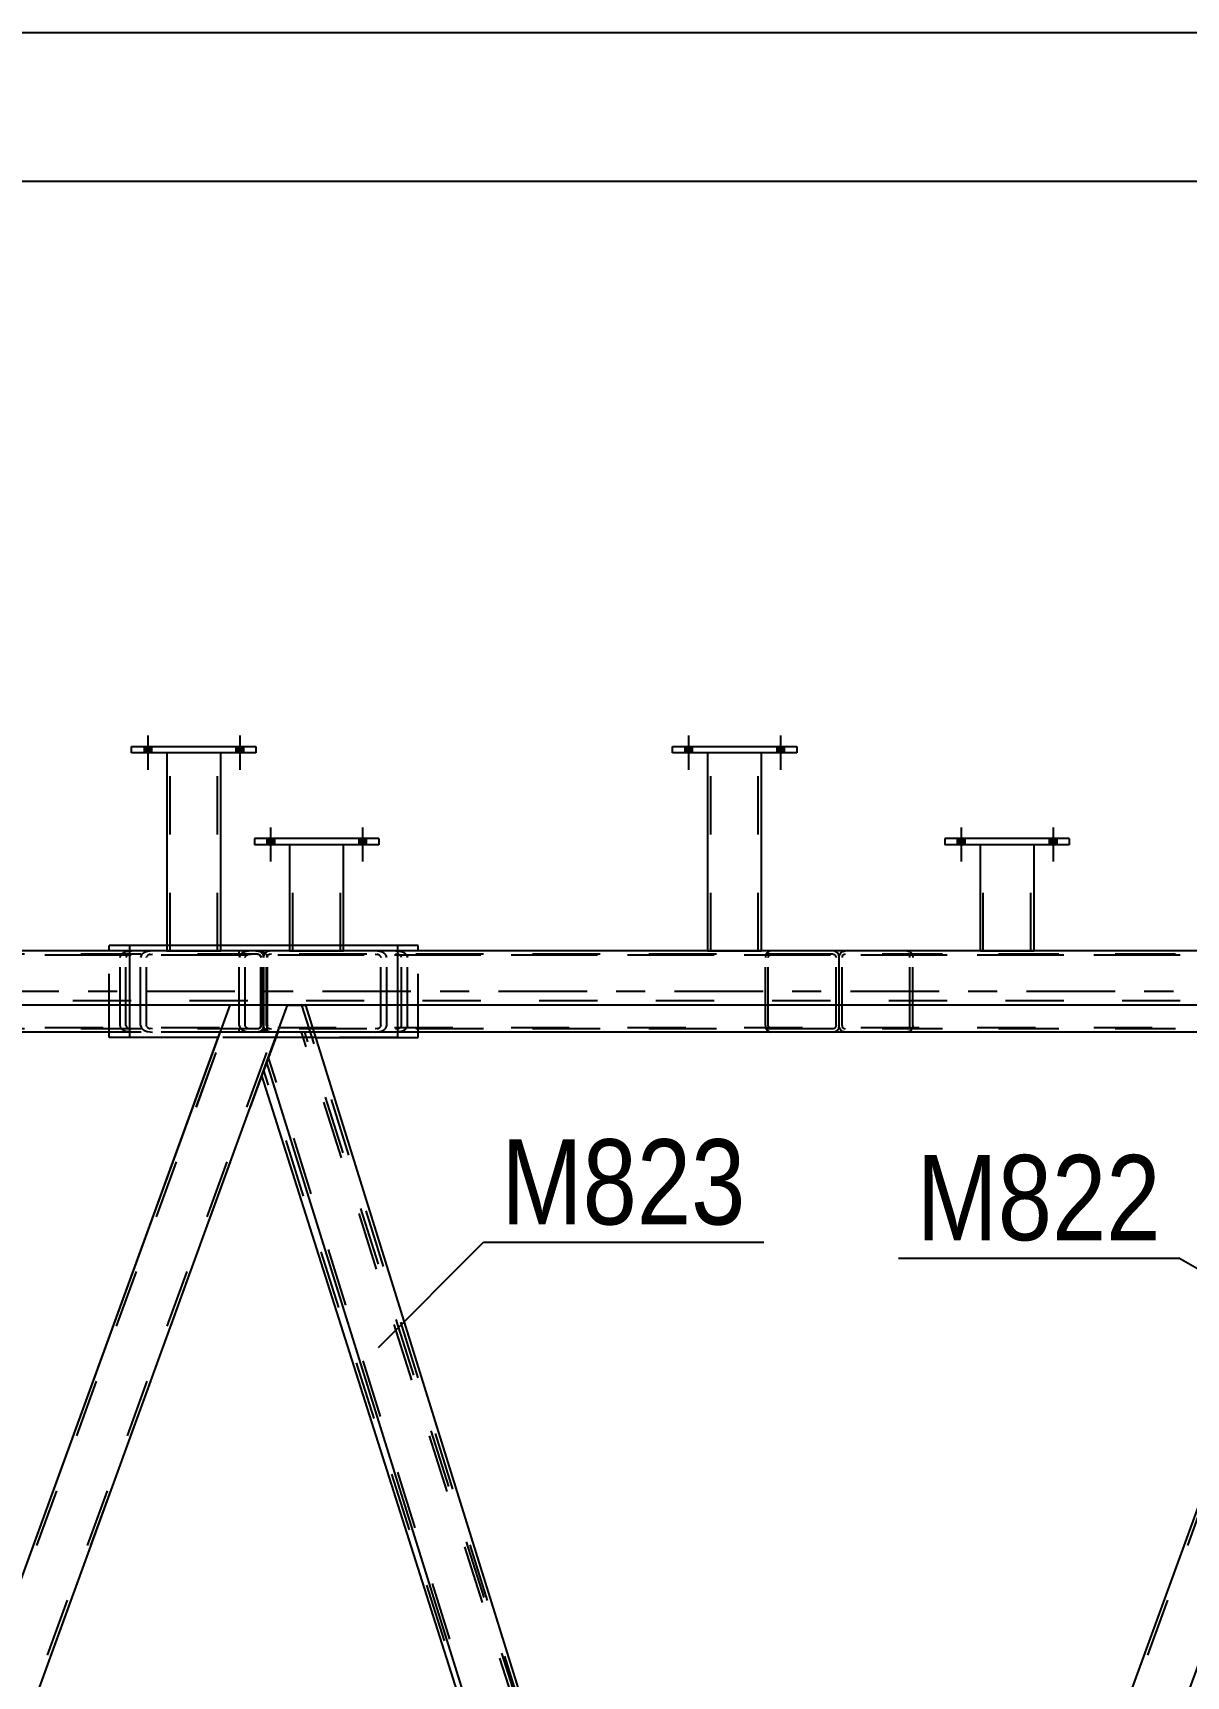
# Model space of a CAD drawing. Header units: millimetres. Extents: x -857 to 332, y -866 to -25.
# Drawn here: x 70.5 to 109.3, y -80.3 to -25.1 of the extents above; entities that cross this region are included whole.
import ezdxf

# ---------------------------------------------------------------- set-up
doc = ezdxf.new("R2010")
doc.units = ezdxf.units.MM
doc.linetypes.add('DXK_LINE_DOT2', pattern=[3.9198, 1.9599, -1.9599])
doc.linetypes.add('DXK_LINE_DOT3', pattern=[5.9187, 2.979, -0.9799, 0.9799, -0.9799])
doc.styles.add('Arial Narrow', font='ARIALN.TTF', dxfattribs={"height": 0.2})

# ---------------------------------------------------------------- blocks, each defined once
blk = doc.blocks.new('Unknown-570388934-1134')
at = {"color": 5, "linetype": 'Continuous'}
for p, q in [((332.353, -25.051), (-856.647, -25.051)), ((327.353, -30.051), (-851.647, -30.051))]:
    blk.add_line(p, q, dxfattribs=at)
blk = doc.blocks.new('Part-570388934-10707 - 10703')
at = {"color": 7, "linetype": 'DXK_LINE_DOT2'}
for p, q in [((38.749, -56.066), (38.727, -56.128)), ((38.727, -58.419), (38.727, -56.128)), ((38.757, -56.044), (38.749, -56.066)), ((38.925, -56.128), (38.941, -56.086)), ((38.925, -58.419), (38.925, -56.128)), ((39.124, -55.909), (38.972, -55.926)), ((39.048, -56.027), (39.124, -56.019)), ((77.981, -55.909), (39.124, -55.909)), ((77.981, -56.019), (39.124, -56.019)), ((43.445, -55.926), (43.293, -55.909)), ((43.293, -56.019), (43.369, -56.027)), ((43.476, -56.086), (43.491, -56.128)), ((43.491, -58.419), (43.491, -56.128)), ((43.667, -56.066), (43.659, -56.044)), ((43.69, -56.128), (43.667, -56.066)), ((43.69, -58.419), (43.69, -56.128)), ((73.416, -56.128), (73.446, -56.044)), ((73.416, -58.419), (73.416, -56.128)), ((73.629, -56.086), (73.614, -56.128)), ((73.614, -58.419), (73.614, -56.128)), ((73.661, -55.926), (73.813, -55.909)), ((73.813, -56.019), (73.737, -56.027)), ((77.981, -55.909), (78.133, -55.926)), ((78.057, -56.027), (77.981, -56.019)), ((78.18, -56.128), (78.165, -56.086)), ((78.18, -58.419), (78.18, -56.128)), ((78.348, -56.044), (78.356, -56.066)), ((78.356, -56.066), (78.378, -56.128)), ((78.378, -58.419), (78.378, -56.128)), ((38.727, -58.419), (38.757, -58.502)), ((38.941, -58.46), (38.925, -58.419)), ((39.124, -58.528), (39.048, -58.519)), ((77.981, -58.528), (39.124, -58.528)), ((43.369, -58.519), (43.293, -58.528)), ((43.491, -58.419), (43.476, -58.46)), ((43.659, -58.502), (43.69, -58.419)), ((73.446, -58.502), (73.416, -58.419)), ((73.614, -58.419), (73.629, -58.46)), ((73.737, -58.519), (73.813, -58.528)), ((77.981, -58.528), (78.057, -58.519)), ((78.165, -58.46), (78.18, -58.419)), ((78.378, -58.419), (78.348, -58.502)), ((38.972, -58.62), (39.124, -58.637)), ((44.053, -58.637), (39.124, -58.637)), ((43.293, -58.637), (43.445, -58.62)), ((77.981, -58.637), (59.096, -58.637)), ((73.813, -58.637), (73.661, -58.62)), ((78.133, -58.62), (77.981, -58.637))]:
    blk.add_line(p, q, dxfattribs=at)
at = {"color": 2, "linetype": 'Continuous'}
blk.add_line((59.096, -58.637), (44.053, -58.637), dxfattribs=at)
at = {"color": 7, "linetype": 'DXK_LINE_DOT2'}
for centre, radius, start, end in [((39.033, -56.292), 0.371, 99.5183, 138.064), ((39.079, -56.21), 0.186, 99.5183, 138.064), ((43.338, -56.21), 0.186, 41.9361, 80.4818), ((43.383, -56.292), 0.371, 41.9361, 80.4818), ((73.722, -56.292), 0.371, 99.5183, 138.064), ((73.767, -56.21), 0.186, 99.5183, 138.064), ((78.027, -56.21), 0.186, 41.9361, 80.4818), ((78.072, -56.292), 0.371, 41.9361, 80.4818), ((39.033, -58.254), 0.371, 221.9361, 260.4818), ((39.079, -58.336), 0.186, 221.9361, 260.4818), ((43.338, -58.336), 0.186, 279.5183, 318.064), ((43.383, -58.254), 0.371, 279.5183, 318.064), ((73.722, -58.254), 0.371, 221.9361, 260.4818), ((73.767, -58.336), 0.186, 221.9361, 260.4818), ((78.027, -58.336), 0.186, 279.5183, 318.064), ((78.072, -58.254), 0.371, 279.5183, 318.064)]:
    blk.add_arc(centre, radius, start, end, dxfattribs=at)
blk = doc.blocks.new('Part-570388934-10779 - 10703')
at = {"color": 7, "linetype": 'DXK_LINE_DOT2'}
for p, q in [((78.718, -58.637), (78.188, -60.094)), ((79.633, -58.637), (78.718, -58.637)), ((96.262, -111.439), (79.518, -58.637)), ((96.324, -111.271), (79.633, -58.637)), ((78.188, -60.094), (78.188, -60.095)), ((78.188, -60.095), (78.188, -60.094)), ((94.993, -112.728), (78.249, -59.926)), ((95.793, -112.728), (96.324, -111.271)), ((94.878, -112.728), (94.82, -112.546)), ((94.878, -112.728), (95.793, -112.728))]:
    blk.add_line(p, q, dxfattribs=at)
at = {"color": 2, "linetype": 'Continuous'}
blk.add_line((94.82, -112.546), (78.188, -60.095), dxfattribs=at)
blk = doc.blocks.new('Part-570388934-10710 - 10703')
at = {"color": 7, "linetype": 'DXK_LINE_DOT2'}
for p, q in [((97.595, -56.128), (97.61, -56.044)), ((97.595, -57.727), (97.595, -56.128)), ((97.61, -56.044), (97.653, -55.973)), ((97.653, -55.973), (97.718, -55.926)), ((97.702, -56.086), (97.695, -56.128)), ((97.695, -58.418), (97.695, -56.128)), ((97.724, -56.05), (97.702, -56.086)), ((97.718, -55.926), (97.794, -55.909)), ((97.756, -56.027), (97.724, -56.05)), ((97.794, -56.018), (97.756, -56.027)), ((116.746, -55.909), (97.794, -55.909)), ((116.746, -56.018), (97.794, -56.018)), ((99.878, -55.909), (99.954, -55.926)), ((99.916, -56.027), (99.878, -56.018)), ((99.948, -56.05), (99.916, -56.027)), ((99.97, -56.086), (99.948, -56.05)), ((99.954, -55.926), (100.019, -55.973)), ((99.977, -56.128), (99.97, -56.086)), ((99.977, -58.418), (99.977, -56.128)), ((100.019, -55.973), (100.062, -56.044)), ((100.062, -56.044), (100.077, -56.128)), ((100.077, -58.418), (100.077, -56.128)), ((112.826, -56.066), (112.804, -56.128)), ((112.804, -58.418), (112.804, -56.128)), ((112.834, -56.044), (112.826, -56.066)), ((113.002, -56.128), (113.017, -56.086)), ((113.002, -58.418), (113.002, -56.128)), ((113.201, -55.909), (113.049, -55.926)), ((113.125, -56.027), (113.201, -56.018)), ((116.122, -56.018), (116.122, -55.909)), ((116.821, -55.926), (116.746, -55.909)), ((116.746, -56.018), (116.783, -56.027)), ((116.783, -56.027), (116.816, -56.05)), ((116.816, -56.05), (116.837, -56.086)), ((116.886, -55.973), (116.821, -55.926)), ((116.837, -56.086), (116.845, -56.128)), ((116.845, -58.418), (116.845, -56.128)), ((116.929, -56.044), (116.886, -55.973)), ((116.944, -56.128), (116.929, -56.044)), ((116.944, -58.418), (116.944, -56.128)), ((97.695, -58.418), (97.702, -58.46)), ((97.702, -58.46), (97.724, -58.496)), ((97.724, -58.496), (97.756, -58.519)), ((97.756, -58.519), (97.794, -58.528)), ((116.746, -58.528), (97.794, -58.528)), ((99.878, -58.528), (99.916, -58.519)), ((99.916, -58.519), (99.948, -58.496)), ((99.948, -58.496), (99.97, -58.46)), ((99.97, -58.46), (99.977, -58.418)), ((100.062, -58.502), (100.019, -58.573)), ((100.077, -58.418), (100.062, -58.502)), ((112.804, -58.418), (112.834, -58.502)), ((113.017, -58.46), (113.002, -58.418)), ((113.201, -58.528), (113.125, -58.519)), ((116.122, -58.637), (116.122, -58.528)), ((116.783, -58.519), (116.746, -58.528)), ((116.816, -58.496), (116.783, -58.519)), ((116.837, -58.46), (116.816, -58.496)), ((116.845, -58.418), (116.837, -58.46)), ((116.886, -58.573), (116.929, -58.502)), ((116.929, -58.502), (116.944, -58.418)), ((99.954, -58.62), (99.878, -58.637)), ((100.019, -58.573), (99.954, -58.62)), ((116.746, -58.637), (112.44, -58.637)), ((113.049, -58.62), (113.201, -58.637)), ((116.746, -58.637), (116.821, -58.62)), ((116.821, -58.62), (116.886, -58.573))]:
    blk.add_line(p, q, dxfattribs=at)
at = {"color": 2, "linetype": 'Continuous'}
for p, q in [((97.595, -58.418), (97.595, -57.727)), ((97.61, -58.502), (97.595, -58.418)), ((97.653, -58.573), (97.61, -58.502)), ((97.718, -58.62), (97.653, -58.573)), ((97.794, -58.637), (97.718, -58.62)), ((112.44, -58.637), (97.794, -58.637))]:
    blk.add_line(p, q, dxfattribs=at)
at = {"color": 7, "linetype": 'DXK_LINE_DOT2'}
for centre, radius, start, end in [((113.11, -56.292), 0.371, 99.5183, 138.064), ((113.155, -56.21), 0.186, 99.5183, 138.064), ((113.11, -58.254), 0.371, 221.9361, 260.4818), ((113.155, -58.336), 0.186, 221.9361, 260.4818)]:
    blk.add_arc(centre, radius, start, end, dxfattribs=at)
blk = doc.blocks.new('Part-570388934-10713 - 10703')
at = {"color": 7, "linetype": 'DXK_LINE_DOT2'}
for p, q in [((77.447, -56.066), (77.424, -56.128)), ((77.424, -58.419), (77.424, -56.128)), ((77.455, -56.044), (77.447, -56.066)), ((77.623, -56.128), (77.638, -56.086)), ((77.623, -58.419), (77.623, -56.128)), ((77.821, -55.909), (77.669, -55.926)), ((77.745, -56.027), (77.821, -56.019)), ((116.679, -55.909), (77.821, -55.909)), ((116.679, -56.018), (77.821, -56.019)), ((82.142, -55.926), (81.99, -55.909)), ((81.99, -56.019), (82.066, -56.027)), ((82.173, -56.086), (82.189, -56.128)), ((82.189, -58.419), (82.189, -56.128)), ((82.365, -56.066), (82.357, -56.044)), ((82.387, -56.128), (82.365, -56.066)), ((82.387, -58.419), (82.387, -56.128)), ((112.113, -56.128), (112.143, -56.044)), ((112.113, -58.418), (112.113, -56.128)), ((112.327, -56.086), (112.312, -56.128)), ((112.312, -58.418), (112.312, -56.128)), ((112.358, -55.926), (112.51, -55.909)), ((112.51, -56.018), (112.434, -56.027)), ((116.679, -55.909), (116.831, -55.926)), ((116.755, -56.027), (116.679, -56.018)), ((116.877, -56.128), (116.862, -56.086)), ((116.877, -58.418), (116.877, -56.128)), ((117.046, -56.044), (117.053, -56.066)), ((117.053, -56.066), (117.076, -56.128)), ((117.076, -58.418), (117.076, -56.128)), ((77.424, -58.419), (77.455, -58.502)), ((77.638, -58.46), (77.623, -58.419)), ((77.821, -58.528), (77.745, -58.519)), ((116.679, -58.528), (77.821, -58.528)), ((82.066, -58.519), (81.99, -58.528)), ((82.189, -58.419), (82.173, -58.46)), ((82.357, -58.502), (82.387, -58.419)), ((112.143, -58.502), (112.113, -58.418)), ((112.312, -58.418), (112.327, -58.46)), ((112.434, -58.519), (112.51, -58.528)), ((116.679, -58.528), (116.755, -58.519)), ((116.862, -58.46), (116.877, -58.418)), ((117.076, -58.418), (117.046, -58.502)), ((77.669, -58.62), (77.821, -58.637)), ((82.751, -58.637), (77.821, -58.637)), ((81.99, -58.637), (82.142, -58.62)), ((116.679, -58.637), (97.794, -58.637)), ((112.51, -58.637), (112.358, -58.62)), ((116.831, -58.62), (116.679, -58.637))]:
    blk.add_line(p, q, dxfattribs=at)
at = {"color": 2, "linetype": 'Continuous'}
blk.add_line((97.794, -58.637), (82.751, -58.637), dxfattribs=at)
at = {"color": 7, "linetype": 'DXK_LINE_DOT2'}
for centre, radius, start, end in [((77.731, -56.292), 0.371, 99.5183, 138.064), ((77.776, -56.21), 0.186, 99.5183, 138.064), ((82.035, -56.21), 0.186, 41.9361, 80.4818), ((82.081, -56.292), 0.371, 41.9361, 80.4818), ((112.42, -56.292), 0.371, 99.5183, 138.064), ((112.465, -56.21), 0.186, 99.5183, 138.064), ((116.724, -56.21), 0.186, 41.9361, 80.4818), ((116.769, -56.292), 0.371, 41.9361, 80.4818), ((77.731, -58.254), 0.371, 221.9361, 260.4818), ((77.776, -58.336), 0.186, 221.9361, 260.4818), ((82.035, -58.336), 0.186, 279.5183, 318.064), ((82.081, -58.254), 0.371, 279.5183, 318.064), ((112.42, -58.254), 0.371, 221.9361, 260.4818), ((112.465, -58.336), 0.186, 221.9361, 260.4818), ((116.724, -58.336), 0.186, 279.5183, 318.064), ((116.769, -58.254), 0.371, 279.5183, 318.064)]:
    blk.add_arc(centre, radius, start, end, dxfattribs=at)
blk = doc.blocks.new('Part-570388934-11197 - 10703')
at = {"color": 2, "linetype": 'Continuous'}
for p, q in [((73.805, -49.255), (73.805, -49.037)), ((73.805, -49.037), (77.987, -49.037)), ((77.987, -49.037), (77.987, -49.255)), ((77.987, -49.255), (73.805, -49.255))]:
    blk.add_line(p, q, dxfattribs=at)
blk = doc.blocks.new('Part-570388934-10806 - 10703')
at = {"color": 7, "linetype": 'DXK_LINE_DOT2'}
for p, q in [((58.898, -56.128), (58.913, -56.044)), ((58.898, -57.727), (58.898, -56.128)), ((58.913, -56.044), (58.956, -55.973)), ((58.956, -55.973), (59.02, -55.926)), ((59.005, -56.086), (58.997, -56.128)), ((58.997, -58.419), (58.997, -56.128)), ((59.026, -56.05), (59.005, -56.086)), ((59.02, -55.926), (59.096, -55.909)), ((59.058, -56.027), (59.026, -56.05)), ((59.096, -56.019), (59.058, -56.027)), ((78.048, -55.909), (59.096, -55.909)), ((78.048, -56.019), (59.096, -56.019)), ((61.181, -55.909), (61.257, -55.926)), ((61.219, -56.027), (61.181, -56.019)), ((61.251, -56.05), (61.219, -56.027)), ((61.273, -56.086), (61.251, -56.05)), ((61.257, -55.926), (61.321, -55.973)), ((61.28, -56.128), (61.273, -56.086)), ((61.28, -58.419), (61.28, -56.128)), ((61.321, -55.973), (61.364, -56.044)), ((61.364, -56.044), (61.379, -56.128)), ((61.379, -58.419), (61.379, -56.128)), ((74.129, -56.066), (74.106, -56.128)), ((74.106, -58.419), (74.106, -56.128)), ((74.136, -56.044), (74.129, -56.066)), ((74.305, -56.128), (74.32, -56.086)), ((74.305, -58.419), (74.305, -56.128)), ((74.503, -55.909), (74.351, -55.926)), ((74.427, -56.027), (74.503, -56.019)), ((77.424, -56.019), (77.424, -55.909)), ((78.124, -55.926), (78.048, -55.909)), ((78.048, -56.019), (78.086, -56.027)), ((78.086, -56.027), (78.118, -56.05)), ((78.118, -56.05), (78.14, -56.086)), ((78.189, -55.973), (78.124, -55.926)), ((78.14, -56.086), (78.147, -56.128)), ((78.147, -58.419), (78.147, -56.128)), ((78.232, -56.044), (78.189, -55.973)), ((78.247, -56.128), (78.232, -56.044)), ((78.247, -58.419), (78.247, -56.128)), ((58.997, -58.419), (59.005, -58.46)), ((59.005, -58.46), (59.026, -58.496)), ((59.026, -58.496), (59.058, -58.519)), ((59.058, -58.519), (59.096, -58.528)), ((78.048, -58.528), (59.096, -58.528)), ((61.181, -58.528), (61.219, -58.519)), ((61.219, -58.519), (61.251, -58.496)), ((61.251, -58.496), (61.273, -58.46)), ((61.273, -58.46), (61.28, -58.419)), ((61.364, -58.502), (61.321, -58.573)), ((61.379, -58.419), (61.364, -58.502)), ((74.106, -58.419), (74.136, -58.502)), ((74.32, -58.46), (74.305, -58.419)), ((74.503, -58.528), (74.427, -58.519)), ((77.424, -58.637), (77.424, -58.528)), ((78.086, -58.519), (78.048, -58.528)), ((78.118, -58.496), (78.086, -58.519)), ((78.14, -58.46), (78.118, -58.496)), ((78.147, -58.419), (78.14, -58.46)), ((78.189, -58.573), (78.232, -58.502)), ((78.232, -58.502), (78.247, -58.419)), ((61.257, -58.62), (61.181, -58.637)), ((61.321, -58.573), (61.257, -58.62)), ((78.048, -58.637), (73.743, -58.637)), ((74.351, -58.62), (74.503, -58.637)), ((78.048, -58.637), (78.124, -58.62)), ((78.124, -58.62), (78.189, -58.573))]:
    blk.add_line(p, q, dxfattribs=at)
at = {"color": 2, "linetype": 'Continuous'}
for p, q in [((58.898, -58.419), (58.898, -57.727)), ((58.913, -58.502), (58.898, -58.419)), ((58.956, -58.573), (58.913, -58.502)), ((59.02, -58.62), (58.956, -58.573)), ((59.096, -58.637), (59.02, -58.62)), ((73.743, -58.637), (59.096, -58.637))]:
    blk.add_line(p, q, dxfattribs=at)
at = {"color": 7, "linetype": 'DXK_LINE_DOT2'}
for centre, radius, start, end in [((74.413, -56.292), 0.371, 99.5183, 138.064), ((74.458, -56.21), 0.186, 99.5183, 138.064), ((74.413, -58.254), 0.371, 221.9361, 260.4818), ((74.458, -58.336), 0.186, 221.9361, 260.4818)]:
    blk.add_arc(centre, radius, start, end, dxfattribs=at)
blk = doc.blocks.new('Part-570388934-10750 - 10703')
at = {"color": 7, "linetype": 'DXK_LINE_DOT2'}
for p, q in [((296.272, -55.909), (-17.457, -55.91)), ((296.272, -56.055), (-17.457, -56.055)), ((296.272, -58.491), (-17.457, -58.491)), ((296.272, -58.637), (-4.343, -58.637)), ((199.533, -58.637), (-4.343, -58.637))]:
    blk.add_line(p, q, dxfattribs=at)
at = {"color": 7, "linetype": 'DXK_LINE_DOT3'}
blk.add_line((296.272, -57.273), (-17.457, -57.273), dxfattribs=at)
blk = doc.blocks.new('Part-570388934-10822 - 10703')
at = {"color": 2, "linetype": 'Continuous'}
for p, q in [((73.743, -55.728), (73.052, -55.728)), ((73.052, -55.909), (73.052, -55.728)), ((83.441, -55.728), (82.751, -55.728)), ((83.441, -55.909), (83.441, -55.728)), ((73.052, -58.819), (73.052, -58.637)), ((73.743, -58.819), (73.052, -58.819)), ((82.751, -58.819), (83.441, -58.819)), ((83.441, -58.819), (83.441, -58.637))]:
    blk.add_line(p, q, dxfattribs=at)
at = {"color": 7, "linetype": 'DXK_LINE_DOT2'}
for p, q in [((82.751, -55.728), (73.743, -55.728)), ((73.052, -58.637), (73.052, -55.909)), ((83.441, -58.637), (83.441, -55.909)), ((82.751, -58.819), (73.743, -58.819))]:
    blk.add_line(p, q, dxfattribs=at)
blk = doc.blocks.new('Part-570388934-10921 - 10703')
at = {"color": 7, "linetype": 'DXK_LINE_DOT2'}
for p, q in [((78.247, -56.128), (78.262, -56.044)), ((78.247, -58.419), (78.247, -56.128)), ((78.262, -56.044), (78.305, -55.973)), ((78.305, -55.973), (78.369, -55.926)), ((78.353, -56.086), (78.346, -56.128)), ((78.346, -58.419), (78.346, -56.128)), ((78.372, -56.05), (78.353, -56.086)), ((78.369, -55.926), (78.378, -55.924)), ((78.436, -56.027), (78.372, -56.05)), ((78.372, -58.496), (78.372, -56.05)), ((78.512, -55.909), (78.378, -55.924)), ((78.378, -58.622), (78.378, -55.924)), ((78.512, -56.019), (78.436, -56.027)), ((97.397, -55.909), (78.512, -55.909)), ((97.397, -56.019), (78.512, -56.019)), ((82.681, -55.909), (82.833, -55.926)), ((82.757, -56.027), (82.681, -56.019)), ((82.879, -56.128), (82.864, -56.086)), ((82.879, -58.419), (82.879, -56.128)), ((83.047, -56.044), (83.078, -56.128)), ((83.078, -58.419), (83.078, -56.128)), ((95.129, -56.044), (95.114, -56.128)), ((95.114, -58.419), (95.114, -56.128)), ((95.172, -55.973), (95.129, -56.044)), ((95.237, -55.926), (95.172, -55.973)), ((95.213, -56.128), (95.221, -56.086)), ((95.213, -58.419), (95.213, -56.128)), ((95.221, -56.086), (95.242, -56.05)), ((95.312, -55.909), (95.237, -55.926)), ((95.242, -56.05), (95.275, -56.027)), ((95.275, -56.027), (95.312, -56.019)), ((97.473, -55.926), (97.397, -55.909)), ((97.397, -56.019), (97.435, -56.027)), ((97.435, -56.027), (97.467, -56.05)), ((97.467, -56.05), (97.489, -56.086)), ((97.537, -55.973), (97.473, -55.926)), ((97.489, -56.086), (97.496, -56.128)), ((97.496, -58.419), (97.496, -56.128)), ((97.58, -56.044), (97.537, -55.973)), ((97.595, -56.128), (97.58, -56.044)), ((97.595, -58.419), (97.595, -56.128)), ((78.262, -58.502), (78.247, -58.419)), ((78.305, -58.573), (78.262, -58.502)), ((78.346, -58.419), (78.353, -58.46)), ((78.353, -58.46), (78.372, -58.496)), ((78.372, -58.496), (78.436, -58.519)), ((78.436, -58.519), (78.512, -58.528)), ((97.397, -58.528), (78.512, -58.528)), ((82.681, -58.528), (82.757, -58.519)), ((82.864, -58.46), (82.879, -58.419)), ((83.078, -58.419), (83.047, -58.502)), ((95.114, -58.419), (95.129, -58.502)), ((95.129, -58.502), (95.172, -58.573)), ((95.221, -58.46), (95.213, -58.419)), ((95.242, -58.496), (95.221, -58.46)), ((95.275, -58.519), (95.242, -58.496)), ((95.312, -58.528), (95.275, -58.519)), ((97.435, -58.519), (97.397, -58.528)), ((97.467, -58.496), (97.435, -58.519)), ((97.489, -58.46), (97.467, -58.496)), ((97.496, -58.419), (97.489, -58.46)), ((97.537, -58.573), (97.58, -58.502)), ((97.58, -58.502), (97.595, -58.419)), ((78.369, -58.62), (78.305, -58.573)), ((78.378, -58.622), (78.369, -58.62)), ((78.512, -58.637), (78.378, -58.622)), ((97.397, -58.637), (78.512, -58.637)), ((82.833, -58.62), (82.681, -58.637)), ((95.172, -58.573), (95.237, -58.62)), ((95.237, -58.62), (95.312, -58.637)), ((97.397, -58.637), (97.473, -58.62)), ((97.473, -58.62), (97.537, -58.573))]:
    blk.add_line(p, q, dxfattribs=at)
for centre, radius, start, end in [((82.726, -56.21), 0.186, 41.9361, 80.4818), ((82.771, -56.292), 0.371, 41.9361, 80.4818), ((82.726, -58.336), 0.186, 279.5183, 318.064), ((82.771, -58.254), 0.371, 279.5183, 318.064)]:
    blk.add_arc(centre, radius, start, end, dxfattribs=at)
blk = doc.blocks.new('Part-570388934-10930 - 10703')
at = {"color": 2, "linetype": 'Continuous'}
for p, q in [((105.334, -52.127), (101.152, -52.127)), ((101.152, -52.127), (101.152, -52.345)), ((105.334, -52.345), (101.152, -52.345)), ((105.334, -52.127), (105.334, -52.345))]:
    blk.add_line(p, q, dxfattribs=at)
blk = doc.blocks.new('Part-570388934-10936 - 10703')
at = {"color": 2, "linetype": 'Continuous'}
for p, q in [((74.987, -55.728), (73.743, -55.728)), ((73.743, -55.909), (73.743, -55.728)), ((82.751, -55.728), (76.805, -55.728)), ((82.751, -55.909), (82.751, -55.728)), ((73.743, -58.819), (73.743, -57.727)), ((82.751, -58.819), (82.751, -57.727)), ((76.717, -58.819), (73.743, -58.819)), ((79.989, -58.819), (82.751, -58.819))]:
    blk.add_line(p, q, dxfattribs=at)
at = {"color": 7, "linetype": 'DXK_LINE_DOT2'}
for p, q in [((76.805, -55.728), (74.987, -55.728)), ((73.743, -57.727), (73.743, -55.909)), ((82.751, -57.727), (82.751, -55.909)), ((79.989, -58.819), (76.717, -58.819))]:
    blk.add_line(p, q, dxfattribs=at)
blk = doc.blocks.new('Part-570388934-10945 - 10703')
at = {"color": 2, "linetype": 'Continuous'}
for p, q in [((82.116, -52.127), (77.934, -52.127)), ((77.934, -52.127), (77.934, -52.345)), ((82.116, -52.345), (77.934, -52.345)), ((82.116, -52.127), (82.116, -52.345))]:
    blk.add_line(p, q, dxfattribs=at)
blk = doc.blocks.new('Bolt-570388934-11611 - 10703')
at = {"linetype": 'Continuous'}
for points in [[(101.825, -52.127), (101.57, -52.127), (101.57, -52.345), (101.825, -52.345)], [(101.825, -52.127), (101.57, -52.127), (101.57, -52.345), (101.825, -52.345)], [(104.916, -52.127), (104.661, -52.127), (104.661, -52.345), (104.916, -52.345)], [(104.916, -52.127), (104.661, -52.127), (104.661, -52.345), (104.916, -52.345)]]:
    blk.add_hatch(color=1, dxfattribs=at).paths.add_polyline_path(points)
at = {"color": 1, "linetype": 'Continuous'}
for p, q in [((101.698, -51.763), (101.698, -52.908)), ((101.698, -51.763), (101.698, -52.908)), ((104.789, -51.763), (104.789, -52.908)), ((104.789, -51.763), (104.789, -52.908)), ((101.57, -52.127), (101.57, -52.345)), ((101.57, -52.127), (101.57, -52.345)), ((101.825, -52.127), (101.825, -52.345)), ((101.825, -52.127), (101.825, -52.345)), ((104.661, -52.127), (104.661, -52.345)), ((104.661, -52.127), (104.661, -52.345)), ((104.916, -52.127), (104.916, -52.345)), ((104.916, -52.127), (104.916, -52.345))]:
    blk.add_line(p, q, dxfattribs=at)
blk = doc.blocks.new('Bolt-570388934-11084 - 10703')
at = {"linetype": 'Continuous'}
for points in [[(78.607, -52.127), (78.352, -52.127), (78.352, -52.345), (78.607, -52.345)], [(78.607, -52.127), (78.352, -52.127), (78.352, -52.345), (78.607, -52.345)], [(81.697, -52.127), (81.443, -52.127), (81.443, -52.345), (81.697, -52.345)], [(81.697, -52.127), (81.443, -52.127), (81.443, -52.345), (81.697, -52.345)]]:
    blk.add_hatch(color=1, dxfattribs=at).paths.add_polyline_path(points)
at = {"color": 1, "linetype": 'Continuous'}
for p, q in [((78.479, -51.763), (78.479, -52.908)), ((78.479, -51.763), (78.479, -52.908)), ((81.57, -51.763), (81.57, -52.908)), ((81.57, -51.763), (81.57, -52.908)), ((78.352, -52.127), (78.352, -52.345)), ((78.352, -52.127), (78.352, -52.345)), ((78.607, -52.127), (78.607, -52.345)), ((78.607, -52.127), (78.607, -52.345)), ((81.443, -52.127), (81.443, -52.345)), ((81.443, -52.127), (81.443, -52.345)), ((81.697, -52.127), (81.697, -52.345)), ((81.697, -52.127), (81.697, -52.345))]:
    blk.add_line(p, q, dxfattribs=at)
blk = doc.blocks.new('Part-570388934-11127 - 10703')
at = {"color": 2, "linetype": 'Continuous'}
for p, q in [((102.334, -52.345), (102.334, -55.909)), ((104.152, -55.909), (104.152, -52.345))]:
    blk.add_line(p, q, dxfattribs=at)
at = {"color": 7, "linetype": 'DXK_LINE_DOT2'}
for p, q in [((104.152, -52.345), (102.334, -52.345)), ((102.351, -52.345), (102.334, -52.345)), ((102.443, -55.911), (102.443, -52.345)), ((104.043, -55.911), (104.043, -52.345)), ((102.334, -55.909), (102.334, -55.911)), ((102.334, -55.911), (104.152, -55.911)), ((104.152, -55.911), (104.152, -55.909)), ((104.152, -55.909), (104.152, -55.911))]:
    blk.add_line(p, q, dxfattribs=at)
blk = doc.blocks.new('Bolt-570388934-11166 - 10703')
at = {"linetype": 'Continuous'}
for points in [[(92.659, -49.037), (92.405, -49.037), (92.405, -49.255), (92.659, -49.255)], [(92.659, -49.037), (92.405, -49.037), (92.405, -49.255), (92.659, -49.255)], [(95.75, -49.037), (95.496, -49.037), (95.496, -49.255), (95.75, -49.255)], [(95.75, -49.037), (95.496, -49.037), (95.496, -49.255), (95.75, -49.255)]]:
    blk.add_hatch(color=1, dxfattribs=at).paths.add_polyline_path(points)
at = {"color": 1, "linetype": 'Continuous'}
for p, q in [((92.405, -49.037), (92.405, -49.255)), ((92.405, -49.037), (92.405, -49.255)), ((92.532, -48.673), (92.532, -49.818)), ((92.532, -48.673), (92.532, -49.818)), ((92.659, -49.037), (92.659, -49.255)), ((92.659, -49.037), (92.659, -49.255)), ((95.496, -49.037), (95.496, -49.255)), ((95.496, -49.037), (95.496, -49.255)), ((95.623, -48.673), (95.623, -49.818)), ((95.623, -48.673), (95.623, -49.818)), ((95.75, -49.037), (95.75, -49.255)), ((95.75, -49.037), (95.75, -49.255))]:
    blk.add_line(p, q, dxfattribs=at)
blk = doc.blocks.new('Bolt-570388934-11167 - 10703')
at = {"linetype": 'Continuous'}
for points in [[(92.659, -49.037), (92.405, -49.037), (92.405, -49.255), (92.659, -49.255)], [(92.659, -49.037), (92.405, -49.037), (92.405, -49.255), (92.659, -49.255)], [(95.75, -49.037), (95.496, -49.037), (95.496, -49.255), (95.75, -49.255)], [(95.75, -49.037), (95.496, -49.037), (95.496, -49.255), (95.75, -49.255)]]:
    blk.add_hatch(color=1, dxfattribs=at).paths.add_polyline_path(points)
at = {"color": 1, "linetype": 'Continuous'}
for p, q in [((92.405, -49.037), (92.405, -49.255)), ((92.405, -49.037), (92.405, -49.255)), ((92.532, -48.673), (92.532, -49.818)), ((92.532, -48.673), (92.532, -49.818)), ((92.659, -49.037), (92.659, -49.255)), ((92.659, -49.037), (92.659, -49.255)), ((95.496, -49.037), (95.496, -49.255)), ((95.496, -49.037), (95.496, -49.255)), ((95.623, -48.673), (95.623, -49.818)), ((95.623, -48.673), (95.623, -49.818)), ((95.75, -49.037), (95.75, -49.255)), ((95.75, -49.037), (95.75, -49.255))]:
    blk.add_line(p, q, dxfattribs=at)
blk = doc.blocks.new('Bolt-570388934-11168 - 10703')
at = {"linetype": 'Continuous'}
for points in [[(74.478, -49.037), (74.223, -49.037), (74.223, -49.255), (74.478, -49.255)], [(74.478, -49.037), (74.223, -49.037), (74.223, -49.255), (74.478, -49.255)], [(77.569, -49.037), (77.314, -49.037), (77.314, -49.255), (77.569, -49.255)], [(77.569, -49.037), (77.314, -49.037), (77.314, -49.255), (77.569, -49.255)]]:
    blk.add_hatch(color=1, dxfattribs=at).paths.add_polyline_path(points)
at = {"color": 1, "linetype": 'Continuous'}
for p, q in [((74.223, -49.037), (74.223, -49.255)), ((74.223, -49.037), (74.223, -49.255)), ((74.35, -48.673), (74.35, -49.818)), ((74.35, -48.673), (74.35, -49.818)), ((74.478, -49.037), (74.478, -49.255)), ((74.478, -49.037), (74.478, -49.255)), ((77.314, -49.037), (77.314, -49.255)), ((77.314, -49.037), (77.314, -49.255)), ((77.441, -48.673), (77.441, -49.818)), ((77.441, -48.673), (77.441, -49.818)), ((77.569, -49.037), (77.569, -49.255)), ((77.569, -49.037), (77.569, -49.255))]:
    blk.add_line(p, q, dxfattribs=at)
blk = doc.blocks.new('Bolt-570388934-11169 - 10703')
at = {"linetype": 'Continuous'}
for points in [[(74.478, -49.037), (74.223, -49.037), (74.223, -49.255), (74.478, -49.255)], [(74.478, -49.037), (74.223, -49.037), (74.223, -49.255), (74.478, -49.255)], [(77.569, -49.037), (77.314, -49.037), (77.314, -49.255), (77.569, -49.255)], [(77.569, -49.037), (77.314, -49.037), (77.314, -49.255), (77.569, -49.255)]]:
    blk.add_hatch(color=1, dxfattribs=at).paths.add_polyline_path(points)
at = {"color": 1, "linetype": 'Continuous'}
for p, q in [((74.223, -49.037), (74.223, -49.255)), ((74.223, -49.037), (74.223, -49.255)), ((74.35, -48.673), (74.35, -49.818)), ((74.35, -48.673), (74.35, -49.818)), ((74.478, -49.037), (74.478, -49.255)), ((74.478, -49.037), (74.478, -49.255)), ((77.314, -49.037), (77.314, -49.255)), ((77.314, -49.037), (77.314, -49.255)), ((77.441, -48.673), (77.441, -49.818)), ((77.441, -48.673), (77.441, -49.818)), ((77.569, -49.037), (77.569, -49.255)), ((77.569, -49.037), (77.569, -49.255))]:
    blk.add_line(p, q, dxfattribs=at)
blk = doc.blocks.new('Part-570388934-11191 - 10703')
at = {"color": 7, "linetype": 'DXK_LINE_DOT2'}
for p, q in [((91.987, -49.255), (91.987, -49.037)), ((91.987, -49.037), (96.169, -49.037)), ((96.169, -49.037), (96.169, -49.255)), ((96.169, -49.255), (91.987, -49.255))]:
    blk.add_line(p, q, dxfattribs=at)
blk = doc.blocks.new('Part-570388934-11194 - 10703')
at = {"color": 2, "linetype": 'Continuous'}
for p, q in [((74.987, -49.255), (74.987, -55.911)), ((76.805, -55.911), (76.805, -49.255)), ((74.987, -55.911), (76.805, -55.911))]:
    blk.add_line(p, q, dxfattribs=at)
at = {"color": 7, "linetype": 'DXK_LINE_DOT2'}
for p, q in [((76.805, -49.255), (74.987, -49.255)), ((74.987, -49.255), (75.003, -49.255)), ((75.096, -55.911), (75.096, -49.255)), ((76.696, -55.911), (76.696, -49.255)), ((76.688, -55.911), (76.67, -55.911)), ((76.67, -55.911), (76.688, -55.911)), ((76.688, -55.911), (76.696, -55.911)), ((76.696, -55.911), (76.688, -55.911))]:
    blk.add_line(p, q, dxfattribs=at)
blk = doc.blocks.new('Part-570388934-11200 - 10703')
at = {"color": 7, "linetype": 'DXK_LINE_DOT2'}
for p, q in [((76.805, -49.255), (74.987, -49.255)), ((74.987, -49.255), (74.987, -55.911)), ((75.003, -49.255), (74.987, -49.255)), ((75.096, -55.911), (75.096, -49.255)), ((76.696, -55.911), (76.696, -49.255)), ((76.805, -55.911), (76.805, -49.255)), ((74.987, -55.911), (76.805, -55.911))]:
    blk.add_line(p, q, dxfattribs=at)
blk = doc.blocks.new('Part-570388934-11203 - 10703')
at = {"color": 7, "linetype": 'DXK_LINE_DOT2'}
for p, q in [((73.805, -49.255), (73.805, -49.037)), ((73.805, -49.037), (77.987, -49.037)), ((77.987, -49.037), (77.987, -49.255)), ((77.987, -49.255), (73.805, -49.255))]:
    blk.add_line(p, q, dxfattribs=at)
blk = doc.blocks.new('Part-570388934-11375 - 10703')
at = {"color": 7, "linetype": 'DXK_LINE_DOT2'}
for p, q in [((95.909, -112.728), (115.597, -58.637)), ((97.612, -112.728), (117.299, -58.637)), ((97.728, -112.728), (117.416, -58.637)), ((115.414, -58.819), (115.481, -58.637)), ((117.416, -58.637), (115.481, -58.637)), ((115.481, -58.637), (115.498, -58.637)), ((95.793, -112.728), (96.331, -111.249)), ((95.793, -112.728), (97.728, -112.728))]:
    blk.add_line(p, q, dxfattribs=at)
at = {"color": 2, "linetype": 'Continuous'}
blk.add_line((96.331, -111.249), (115.414, -58.819), dxfattribs=at)
blk = doc.blocks.new('Part-570388934-11427 - 10703')
at = {"color": 7, "linetype": 'DXK_LINE_DOT2'}
for p, q in [((95.91, -112.727), (115.928, -57.727)), ((97.612, -112.727), (117.631, -57.727)), ((117.044, -59.66), (117.747, -57.727)), ((95.794, -112.727), (96.331, -111.25)), ((95.794, -112.727), (97.728, -112.727))]:
    blk.add_line(p, q, dxfattribs=at)
at = {"color": 2, "linetype": 'Continuous'}
for p, q in [((96.331, -111.25), (115.812, -57.727)), ((117.747, -57.727), (115.812, -57.727)), ((97.728, -112.727), (117.044, -59.66))]:
    blk.add_line(p, q, dxfattribs=at)
blk = doc.blocks.new('Part-570388934-11387 - 10703')
at = {"color": 2, "linetype": 'Continuous'}
for p, q in [((78.469, -59.321), (79.049, -57.727)), ((79.049, -57.727), (79.648, -57.727)), ((79.648, -57.727), (96.331, -111.25)), ((78.469, -59.321), (78.346, -59.66)), ((78.346, -59.66), (94.887, -112.727)), ((95.794, -112.727), (96.331, -111.25))]:
    blk.add_line(p, q, dxfattribs=at)
at = {"color": 7, "linetype": 'DXK_LINE_DOT2'}
for p, q in [((96.27, -111.419), (79.534, -57.727)), ((78.356, -59.634), (78.469, -59.321)), ((95.002, -112.727), (78.408, -59.49)), ((94.887, -112.727), (95.794, -112.727))]:
    blk.add_line(p, q, dxfattribs=at)
blk = doc.blocks.new('Part-570388934-11254 - 10703')
at = {"color": 2, "linetype": 'Continuous'}
for p, q in [((79.116, -52.345), (79.116, -55.728)), ((80.934, -55.728), (80.934, -52.345))]:
    blk.add_line(p, q, dxfattribs=at)
at = {"color": 7, "linetype": 'DXK_LINE_DOT2'}
for p, q in [((80.934, -52.345), (79.116, -52.345)), ((79.132, -52.345), (79.116, -52.345)), ((79.225, -55.911), (79.225, -52.345)), ((80.825, -55.911), (80.825, -52.345)), ((79.116, -55.728), (79.116, -55.911)), ((80.934, -55.911), (80.934, -55.728)), ((79.116, -55.911), (80.934, -55.911))]:
    blk.add_line(p, q, dxfattribs=at)
blk = doc.blocks.new('Part-570388934-11350 - 10703')
at = {"color": 2, "linetype": 'Continuous'}
for p, q in [((93.169, -49.255), (93.169, -55.911)), ((94.987, -55.911), (94.987, -49.255)), ((93.169, -55.911), (94.987, -55.911))]:
    blk.add_line(p, q, dxfattribs=at)
at = {"color": 7, "linetype": 'DXK_LINE_DOT2'}
for p, q in [((94.987, -49.255), (93.169, -49.255)), ((93.169, -49.255), (93.185, -49.255)), ((93.278, -55.911), (93.278, -49.255)), ((94.878, -55.911), (94.878, -49.255)), ((94.869, -55.911), (94.852, -55.911)), ((94.852, -55.911), (94.869, -55.911)), ((94.869, -55.911), (94.878, -55.911)), ((94.878, -55.911), (94.869, -55.911))]:
    blk.add_line(p, q, dxfattribs=at)
blk = doc.blocks.new('Part-570388934-11353 - 10703')
at = {"color": 2, "linetype": 'Continuous'}
for p, q in [((91.987, -49.255), (91.987, -49.037)), ((91.987, -49.037), (96.169, -49.037)), ((96.169, -49.037), (96.169, -49.255)), ((96.169, -49.255), (91.987, -49.255))]:
    blk.add_line(p, q, dxfattribs=at)
blk = doc.blocks.new('Part-570388934-11356 - 10703')
at = {"color": 7, "linetype": 'DXK_LINE_DOT2'}
for p, q in [((94.987, -49.255), (93.169, -49.255)), ((93.169, -49.255), (93.169, -55.911)), ((93.185, -49.255), (93.169, -49.255)), ((93.278, -55.911), (93.278, -49.255)), ((94.878, -55.911), (94.878, -49.255)), ((94.987, -55.911), (94.987, -49.255)), ((93.169, -55.911), (94.987, -55.911))]:
    blk.add_line(p, q, dxfattribs=at)
blk = doc.blocks.new('Part-570388934-11404 - 10703')
at = {"color": 7, "linetype": 'DXK_LINE_DOT2'}
for p, q in [((57.212, -112.728), (76.899, -58.637)), ((58.915, -112.728), (78.602, -58.637)), ((59.031, -112.728), (78.718, -58.637)), ((76.717, -58.819), (76.783, -58.637)), ((78.718, -58.637), (76.783, -58.637)), ((76.783, -58.637), (76.801, -58.637)), ((57.096, -112.728), (57.634, -111.25)), ((57.096, -112.728), (59.031, -112.728))]:
    blk.add_line(p, q, dxfattribs=at)
at = {"color": 2, "linetype": 'Continuous'}
blk.add_line((57.634, -111.25), (76.717, -58.819), dxfattribs=at)
blk = doc.blocks.new('Part-570388934-11480 - 10703')
at = {"color": 7, "linetype": 'DXK_LINE_DOT2'}
for p, q in [((57.212, -112.728), (77.231, -57.727)), ((58.915, -112.728), (78.933, -57.727)), ((78.346, -59.66), (79.049, -57.727)), ((57.096, -112.728), (57.634, -111.25)), ((57.096, -112.728), (59.031, -112.728))]:
    blk.add_line(p, q, dxfattribs=at)
at = {"color": 2, "linetype": 'Continuous'}
for p, q in [((57.634, -111.25), (77.115, -57.727)), ((79.049, -57.727), (77.115, -57.727)), ((59.031, -112.728), (78.346, -59.66))]:
    blk.add_line(p, q, dxfattribs=at)
blk = doc.blocks.new('Part-570388934-11527 - 10703')
at = {"color": 7, "linetype": 'DXK_LINE_DOT2'}
for p, q in [((301.138, -56.055), (-24.933, -56.055)), ((301.138, -55.909), (-15.922, -55.909)), ((76.805, -55.909), (74.987, -55.909)), ((94.987, -55.909), (93.169, -55.909)), ((301.138, -57.582), (-24.933, -57.582)), ((79.648, -57.727), (77.115, -57.727))]:
    blk.add_line(p, q, dxfattribs=at)
at = {"color": 2, "linetype": 'Continuous'}
for p, q in [((74.987, -55.909), (58.623, -55.909)), ((93.169, -55.909), (76.805, -55.909)), ((111.35, -55.909), (94.987, -55.909)), ((77.115, -57.727), (40.951, -57.727)), ((115.812, -57.727), (79.648, -57.727))]:
    blk.add_line(p, q, dxfattribs=at)
blk = doc.blocks.new('Mark-570388934-11383 - 10703')
at = {"color": 30, "linetype": 'Continuous'}
for p, q in [((82.102, -69.24), (85.637, -65.704)), ((85.637, -65.704), (95.061, -65.704))]:
    blk.add_line(p, q, dxfattribs=at)
at = {"color": 0}
blk.add_wipeout([(94.461, -65.104), (94.461, -62.104), (86.237, -62.104), (86.237, -65.104)], dxfattribs=at)
blk.add_wipeout([(94.461, -65.104), (94.461, -62.104), (86.237, -62.104), (86.237, -65.104)], dxfattribs=at)
at = {"color": 3, "style": 'Arial Narrow'}
blk.add_text('M823', height=2.8633, dxfattribs=at).set_placement((86.237, -65.104))
blk = doc.blocks.new('Mark-570388934-11423 - 10703')
at = {"color": 30, "linetype": 'Continuous'}
for p in [(99.597, -66.233), (113.351, -68.733)]:
    blk.add_line(p, (109.021, -66.233), dxfattribs=at)
at = {"color": 0}
blk.add_wipeout([(108.421, -65.633), (108.421, -62.633), (100.197, -62.633), (100.197, -65.633)], dxfattribs=at)
blk.add_wipeout([(108.421, -65.633), (108.421, -62.633), (100.197, -62.633), (100.197, -65.633)], dxfattribs=at)
at = {"color": 3, "style": 'Arial Narrow'}
blk.add_text('M822', height=2.8633, dxfattribs=at).set_placement((100.197, -65.633))

msp = doc.modelspace()

# ---------------------------------------------------------------- block references
for name in ['Unknown-570388934-1134', 'Part-570388934-11197 - 10703', 'Part-570388934-11203 - 10703', 'Bolt-570388934-11168 - 10703', 'Bolt-570388934-11169 - 10703', 'Part-570388934-11191 - 10703', 'Part-570388934-11353 - 10703', 'Bolt-570388934-11166 - 10703', 'Bolt-570388934-11167 - 10703', 'Part-570388934-11194 - 10703', 'Part-570388934-11200 - 10703', 'Part-570388934-11350 - 10703', 'Part-570388934-11356 - 10703', 'Bolt-570388934-11084 - 10703', 'Bolt-570388934-11611 - 10703', 'Part-570388934-10945 - 10703', 'Part-570388934-11254 - 10703', 'Part-570388934-10930 - 10703', 'Part-570388934-11127 - 10703', 'Part-570388934-11527 - 10703', 'Part-570388934-10822 - 10703', 'Part-570388934-10936 - 10703', 'Part-570388934-10750 - 10703', 'Part-570388934-10707 - 10703', 'Part-570388934-10806 - 10703', 'Part-570388934-10713 - 10703', 'Part-570388934-10921 - 10703', 'Part-570388934-10710 - 10703', 'Part-570388934-11480 - 10703', 'Part-570388934-11387 - 10703', 'Part-570388934-11427 - 10703', 'Part-570388934-11404 - 10703', 'Part-570388934-10779 - 10703', 'Part-570388934-11375 - 10703']:
    msp.add_blockref(name, (0, 0))

# ---------------------------------------------------------------- next in the draw order: block references
for name in ['Mark-570388934-11383 - 10703', 'Mark-570388934-11423 - 10703']:
    msp.add_blockref(name, (0, 0))

doc.saveas('drawing.dxf')
